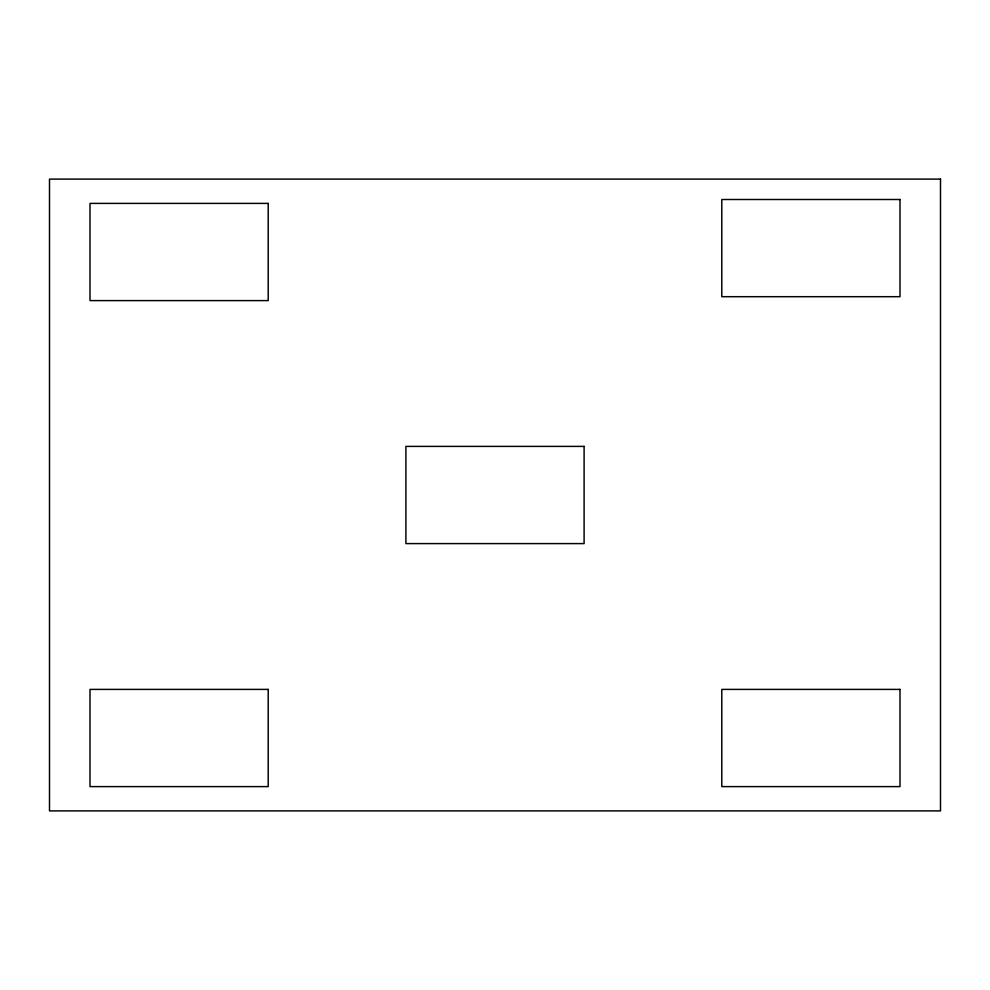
<?xml version="1.0" encoding="UTF-8"?>
<svg xmlns="http://www.w3.org/2000/svg" width="990" height="990" viewBox="0 0 990 990"><rect width="100%" height="100%" fill="white"/><g stroke="black" fill="none" stroke-linecap="round" stroke-linejoin="round"><path stroke-width="1.49" d="M940.5 179.103L49.5 179.103L49.5 810.897L940.5 810.897L940.5 179.103M899.997 199.497L721.797 199.497L721.797 296.691L899.997 296.691L899.997 199.497M268.203 203.396L90.003 203.396L90.003 300.601L268.203 300.601L268.203 203.396M584.1 446.391L405.9 446.391L405.9 543.597L584.1 543.597L584.1 446.391M268.203 689.399L90.003 689.399L90.003 786.605L268.203 786.605L268.203 689.399M899.997 689.399L721.797 689.399L721.797 786.605L899.997 786.605L899.997 689.399"/></g></svg>
